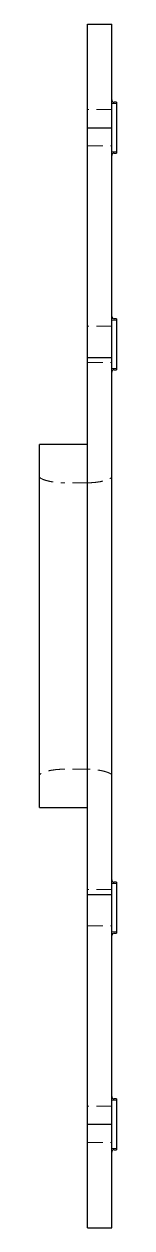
# Model space of a CAD drawing. Header units: millimetres. Extents: x 60 to 226, y 7 to 161.
# Drawn here: x 219.8 to 226.2, y 7 to 107 of the extents above.
import ezdxf

# ---------------------------------------------------------------- set-up
doc = ezdxf.new("R2010")
doc.units = ezdxf.units.MM
doc.linetypes.add('HIDDEN', pattern=[1.905, 1.27, -0.635])

msp = doc.modelspace()

# ---------------------------------------------------------------- linework, layer by layer
at = {"color": 7, "linetype": 'Continuous', "lineweight": 25}
for p, q in [((223.8, 107), (225.81, 107)), ((223.8, 98.39), (223.8, 107)), ((225.81, 98.39), (225.81, 107)), ((226.21, 100.5), (226.01, 100.5)), ((226.21, 100.5), (226.21, 96.28)), ((223.8, 98.39), (225.81, 98.39)), ((223.8, 79.31), (223.8, 98.39)), ((225.81, 79.31), (225.81, 98.39)), ((226.01, 96.28), (226.21, 96.28)), ((226.21, 82.51), (226.01, 82.51)), ((226.21, 82.51), (226.21, 78.29)), ((223.8, 34.69), (223.8, 79.31)), ((223.8, 79.31), (225.81, 79.31)), ((225.81, 34.69), (225.81, 79.31)), ((226.01, 78.29), (226.21, 78.29)), ((223.8, 72.07), (219.79, 72.07)), ((219.79, 57), (219.79, 72.07)), ((219.79, 41.93), (219.79, 57)), ((219.79, 41.93), (223.8, 41.93)), ((226.21, 35.71), (226.01, 35.71)), ((226.21, 35.71), (226.21, 33.6)), ((223.8, 34.69), (225.81, 34.69)), ((223.8, 15.61), (223.8, 34.69)), ((225.81, 15.61), (225.81, 34.69)), ((226.21, 33.6), (226.21, 31.49)), ((226.01, 31.49), (226.21, 31.49)), ((226.21, 17.72), (226.01, 17.72)), ((226.21, 17.72), (226.21, 15.61)), ((223.8, 15.61), (225.81, 15.61)), ((223.8, 7), (223.8, 15.61)), ((225.81, 7), (225.81, 15.61)), ((226.21, 15.61), (226.21, 13.5)), ((226.01, 13.5), (226.21, 13.5)), ((223.8, 7), (225.81, 7))]:
    msp.add_line(p, q, dxfattribs=at)
at = {"color": 7, "linetype": 'HIDDEN', "lineweight": 18}
for p, q in [((226.21, 100.4), (225.81, 100.4)), ((225.81, 99.9), (223.8, 99.9)), ((223.8, 96.89), (225.81, 96.89)), ((225.81, 96.38), (226.21, 96.38)), ((226.21, 82.41), (225.81, 82.41)), ((225.81, 81.91), (223.8, 81.91)), ((223.8, 78.9), (225.81, 78.9)), ((225.81, 78.4), (226.21, 78.4)), ((223.8, 68.9), (221.79, 68.9)), ((223.8, 45.1), (221.79, 45.1)), ((225.81, 35.1), (223.8, 35.1)), ((226.21, 35.6), (225.81, 35.6)), ((223.8, 32.09), (225.81, 32.09)), ((225.81, 31.59), (226.21, 31.59)), ((225.81, 17.11), (223.8, 17.11)), ((226.21, 17.62), (225.81, 17.62)), ((223.8, 14.1), (225.81, 14.1)), ((225.81, 13.6), (226.21, 13.6))]:
    msp.add_line(p, q, dxfattribs=at)
at = {"color": 7, "linetype": 'Continuous', "lineweight": 25}
for centre, start, end in [((226.01, 100.7), 180, 270), ((226.01, 96.08), 90, 180), ((226.01, 82.72), 180, 270), ((226.01, 78.09), 90, 180), ((226.01, 35.91), 180, 270), ((226.01, 31.28), 90, 180), ((226.01, 17.92), 180, 270), ((226.01, 13.3), 90, 180)]:
    msp.add_arc(centre, 0.201, start, end, dxfattribs=at)
at = {"color": 7, "linetype": 'HIDDEN', "lineweight": 18}
for points, knots in [([(219.79, 69.4), (219.79, 69.37), (219.8, 69.35), (219.85, 69.3), (219.89, 69.27), (219.99, 69.22), (220.05, 69.19), (220.19, 69.14), (220.28, 69.11), (220.46, 69.06), (220.56, 69.03), (220.78, 68.99), (220.89, 68.97), (221.26, 68.92), (221.53, 68.9), (221.79, 68.9)], [0, 0, 0, 0, 0.125, 0.125, 0.25, 0.25, 0.375, 0.375, 0.5, 0.5, 0.625, 0.625, 0.75, 0.75, 1, 1, 1, 1]), ([(223.8, 68.9), (223.94, 68.9), (224.07, 68.9), (224.33, 68.92), (224.46, 68.93), (224.7, 68.97), (224.82, 68.98), (225.04, 69.03), (225.14, 69.06), (225.41, 69.13), (225.56, 69.19), (225.71, 69.27), (225.75, 69.3), (225.8, 69.35), (225.81, 69.37), (225.81, 69.4)], [0, 0, 0, 0, 0.125, 0.125, 0.25, 0.25, 0.375, 0.375, 0.5, 0.5, 0.75, 0.75, 0.875, 0.875, 1, 1, 1, 1]), ([(221.79, 45.1), (221.66, 45.1), (221.53, 45.1), (221.27, 45.08), (221.14, 45.07), (220.9, 45.03), (220.78, 45.02), (220.56, 44.97), (220.46, 44.94), (220.18, 44.87), (220.04, 44.81), (219.89, 44.73), (219.85, 44.7), (219.8, 44.65), (219.79, 44.63), (219.79, 44.6)], [0, 0, 0, 0, 0.125, 0.125, 0.25, 0.25, 0.375, 0.375, 0.5, 0.5, 0.75, 0.75, 0.875, 0.875, 1, 1, 1, 1]), ([(225.81, 44.6), (225.81, 44.63), (225.8, 44.65), (225.75, 44.7), (225.71, 44.73), (225.61, 44.78), (225.55, 44.81), (225.41, 44.86), (225.32, 44.89), (225.14, 44.94), (225.04, 44.97), (224.82, 45.01), (224.7, 45.03), (224.34, 45.08), (224.07, 45.1), (223.8, 45.1)], [0, 0, 0, 0, 0.125, 0.125, 0.25, 0.25, 0.375, 0.375, 0.5, 0.5, 0.625, 0.625, 0.75, 0.75, 1, 1, 1, 1])]:
    msp.add_open_spline(points, degree=3, knots=knots, dxfattribs=at)

doc.saveas('drawing.dxf')
